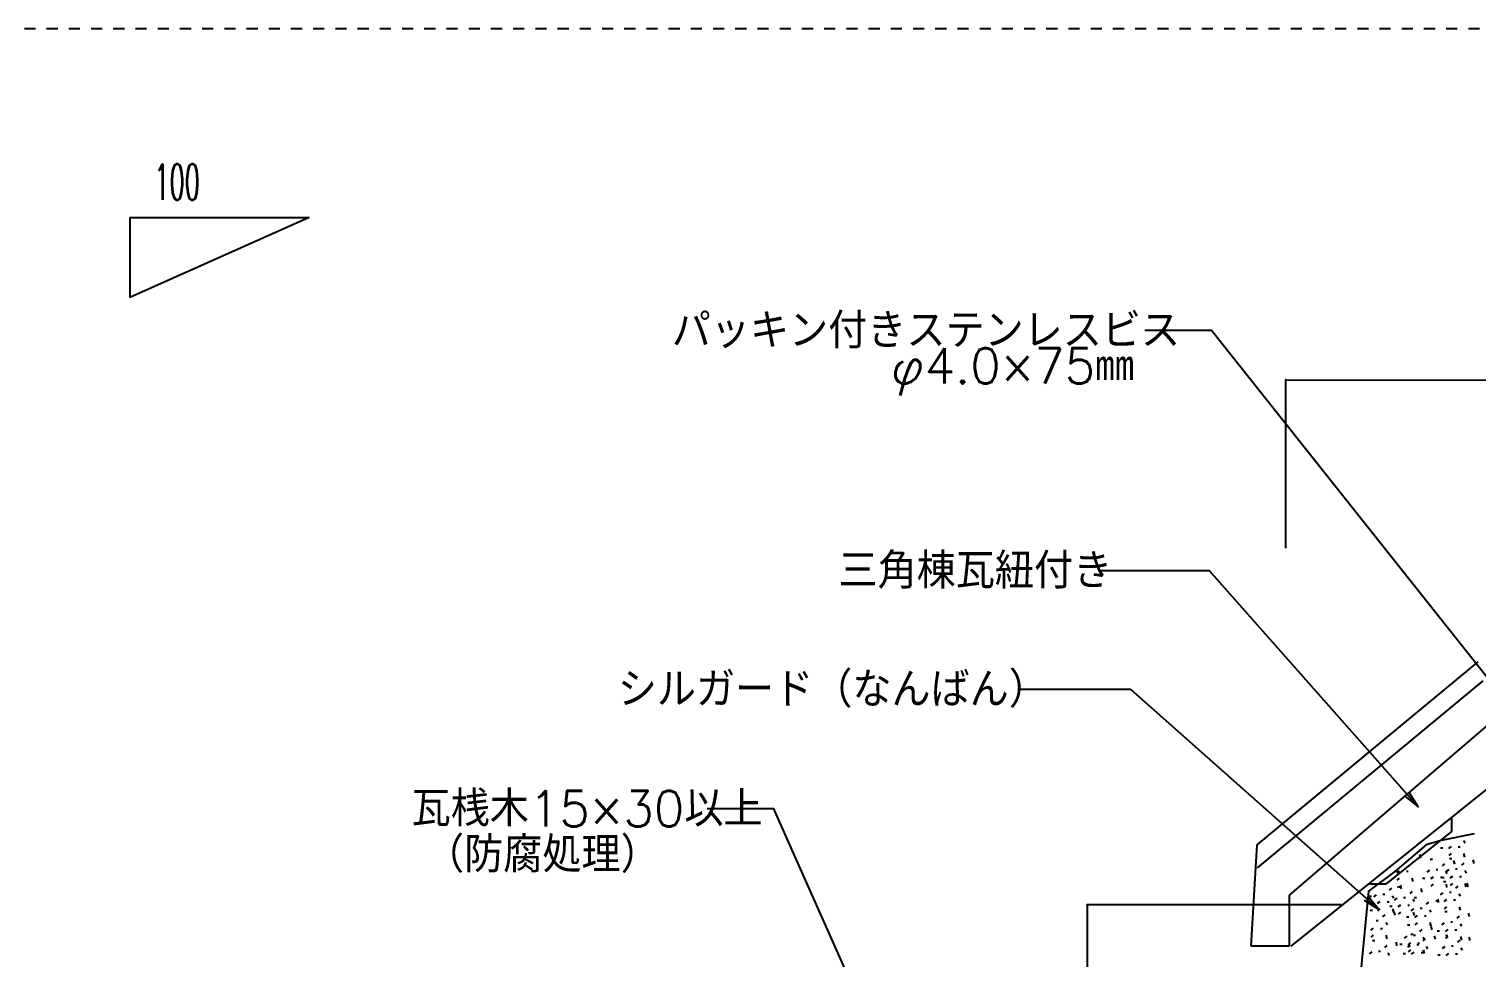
# Model space of a CAD drawing. Extents: x -1727 to 4652, y -2308 to 2357.
# Drawn here: x 3049 to 3700, y 632 to 1050 of the extents above; entities that cross this region are included whole.
import ezdxf

# ---------------------------------------------------------------- set-up
doc = ezdxf.new("R2010")
doc.units = 0
doc.header["$LTSCALE"] = 5
doc.linetypes.add('DOT', pattern=[2, 1, -1])
for name, color, linetype in [('0-1', 7, 'CONTINUOUS'), ('0-2', 7, 'CONTINUOUS'), ('0-3', 7, 'CONTINUOUS'), ('0-A', 7, 'CONTINUOUS')]:
    doc.layers.add(name, color=color, linetype=linetype)
doc.styles.get("Standard").update_dxf_attribs({"font": 'txt.shx', "bigfont": 'extfont.shx'})

msp = doc.modelspace()

# ---------------------------------------------------------------- linework, layer by layer
at = {"layer": '0-1', "color": 7, "linetype": 'CONTINUOUS'}
for p, q in [((3694.7892, 684.6186), (3695.3894, 683.4931)), ((3675.6491, 676.7556), (3675.1991, 678.3313)), ((3684.4464, 681.4561), (3685.4969, 681.456)), ((3689.2043, 681.9705), (3688.0037, 681.1452)), ((3688.3235, 677.9025), (3689.3741, 678.8028)), ((3693.3016, 681.7576), (3692.4763, 681.7577)), ((3695.4851, 677.251), (3695.0351, 678.8267)), ((3679.4667, 671.2445), (3678.2662, 670.4193)), ((3679.7687, 676.358), (3680.8191, 676.3579)), ((3683.328, 671.4951), (3682.5027, 671.4952)), ((3685.3961, 673.3308), (3686.4466, 674.231)), ((3688.1434, 671.5437), (3686.9428, 670.7185)), ((3688.4454, 676.6572), (3689.4958, 676.6571)), ((3690.9081, 674.0628), (3690.4581, 675.6385)), ((3692.0047, 671.7943), (3691.1794, 671.7944)), ((3694.0728, 673.63), (3695.1233, 674.5302)), ((3695.3876, 671.1548), (3695.9878, 670.0293)), ((3699.5848, 674.362), (3699.1347, 675.9377)), ((3665.867, 670.9002), (3664.6664, 670.075)), ((3664.9863, 666.8322), (3666.0368, 667.7325)), ((3666.9725, 662.9926), (3666.5224, 664.5683)), ((3669.9643, 670.6874), (3669.139, 670.6875)), ((3672.1479, 666.1807), (3671.6978, 667.7564)), ((3676.3681, 667.6931), (3677.4186, 667.693)), ((3681.126, 668.2075), (3679.9254, 667.3822)), ((3680.2452, 664.1395), (3681.2958, 665.0397)), ((3685.2233, 667.9946), (3684.398, 667.9947)), ((3685.0448, 667.9923), (3686.0953, 667.9922)), ((3685.7526, 666.1854), (3686.8031, 666.1853)), ((3686.7109, 670.8556), (3687.3111, 669.7301)), ((3687.4069, 663.488), (3686.9568, 665.0637)), ((3689.8027, 668.5067), (3688.6021, 667.6814)), ((3688.9219, 664.4387), (3689.9724, 665.3389)), ((3693.9, 668.2938), (3693.0747, 668.2939)), ((3696.0835, 663.7872), (3695.6335, 665.3629)), ((3696.892, 663.8901), (3696.442, 665.4658)), ((3653.3368, 659.4246), (3651.6861, 659.4247)), ((3655.5311, 660.1743), (3654.3305, 659.349)), ((3659.3924, 660.4249), (3658.567, 660.425)), ((3661.4604, 662.2605), (3662.5109, 663.1608)), ((3662.7753, 659.7854), (3663.3754, 658.6599)), ((3664.8061, 658.6783), (3663.6056, 657.8531)), ((3665.1081, 663.7918), (3666.1586, 663.7917)), ((3668.6675, 658.9289), (3667.8421, 658.929)), ((3670.7355, 660.7645), (3671.786, 661.6648)), ((3672.0504, 658.2894), (3672.6505, 657.1639)), ((3672.588, 659.0047), (3673.6384, 659.0046)), ((3676.2475, 661.4966), (3675.7975, 663.0723)), ((3683.7274, 656.7094), (3683.2774, 658.2851)), ((3685.4506, 661.0719), (3684.2501, 660.2466)), ((3687.1099, 658.0348), (3685.9093, 657.2096)), ((3689.312, 661.3225), (3688.4866, 661.3225)), ((3691.38, 663.1581), (3692.4305, 664.0584)), ((3692.6949, 660.683), (3693.295, 659.5575)), ((3652.4325, 656.6229), (3653.4829, 656.6228)), ((3652.8411, 653.32), (3653.8915, 653.3199)), ((3657.1903, 657.1372), (3655.9898, 656.312)), ((3656.3096, 653.0692), (3657.3601, 653.9695)), ((3661.2877, 656.9244), (3660.4623, 656.9245)), ((3661.7076, 655.1269), (3662.758, 655.1268)), ((3663.4712, 652.4177), (3663.0212, 653.9934)), ((3663.9805, 651.0247), (3663.5304, 652.6004)), ((3666.4654, 655.6413), (3665.2648, 654.816)), ((3665.5847, 651.5732), (3666.6352, 652.4735)), ((3670.5627, 655.4284), (3669.7374, 655.4285)), ((3672.286, 653.8912), (3671.0855, 653.0659)), ((3672.7463, 650.9218), (3672.2962, 652.4975)), ((3676.1473, 654.1418), (3675.322, 654.1418)), ((3678.2154, 655.9774), (3679.2659, 656.8777)), ((3679.5302, 653.5023), (3680.1304, 652.3768)), ((3682.3521, 657.5204), (3683.4025, 657.5203)), ((3686.2292, 653.9668), (3687.2797, 654.8671)), ((3686.351, 652.7216), (3687.4015, 652.7215)), ((3691.2072, 657.822), (3690.3819, 657.822)), ((3693.3908, 653.3153), (3692.9407, 654.891)), ((3697.4904, 650.4263), (3697.0404, 652.002)), ((3654.1984, 645.1694), (3652.9978, 644.3442)), ((3656.4004, 648.4571), (3655.5751, 648.4571)), ((3658.2957, 644.9566), (3657.4704, 644.9566)), ((3658.4685, 650.2927), (3659.519, 651.193)), ((3659.7833, 647.8176), (3660.3835, 646.692)), ((3669.1874, 650.3397), (3670.2379, 650.3396)), ((3669.596, 646.7377), (3670.6465, 646.7376)), ((3673.9453, 650.8541), (3672.7447, 650.0289)), ((3673.0645, 646.7861), (3674.1151, 647.6864)), ((3678.0426, 650.6413), (3677.2173, 650.6413)), ((3680.2262, 646.1346), (3679.7761, 647.7103)), ((3680.7355, 644.4424), (3680.2854, 646.0181)), ((3686.049, 647.6081), (3684.8485, 646.7828)), ((3689.9104, 647.8587), (3689.085, 647.8587)), ((3691.9784, 649.6943), (3693.0289, 650.5946)), ((3693.2933, 647.2192), (3693.8934, 646.0936)), ((3653.3176, 641.1014), (3654.3681, 642.0017)), ((3653.8403, 639.6184), (3654.8907, 639.6183)), ((3660.4792, 640.4499), (3660.0292, 642.0256)), ((3664.9797, 637.3231), (3664.5296, 638.8988)), ((3669.2941, 641.6241), (3668.0935, 640.7989)), ((3670.9533, 638.5871), (3669.7528, 637.7619)), ((3671.092, 642.5489), (3672.1425, 642.5488)), ((3673.1554, 641.8747), (3672.33, 641.8748)), ((3675.0507, 638.3742), (3674.2253, 638.3743)), ((3675.2234, 643.7104), (3676.2739, 644.6107)), ((3676.5383, 641.2353), (3677.1384, 640.1097)), ((3676.7194, 639.5216), (3677.7699, 640.4219)), ((3682.2314, 640.2537), (3681.7814, 641.8294)), ((3682.9505, 644.0566), (3684.0009, 644.0565)), ((3687.7083, 644.571), (3686.5077, 643.7458)), ((3686.6502, 641.9505), (3687.7006, 641.9504)), ((3686.8276, 640.503), (3687.8781, 641.4033)), ((3691.8056, 644.3582), (3690.9803, 644.3582)), ((3692.2776, 638.9232), (3693.3281, 639.8235)), ((3693.9892, 639.8515), (3693.5391, 641.4272)), ((3697.7896, 639.6553), (3697.3396, 641.231)), ((3653.5383, 634.5048), (3652.3377, 633.6796)), ((3657.3996, 634.7554), (3656.5742, 634.7555)), ((3659.4676, 636.5911), (3660.5181, 637.4914)), ((3660.7825, 634.1159), (3661.3826, 632.9904)), ((3666.1955, 638.0727), (3667.2459, 638.0726)), ((3667.6915, 633.884), (3668.7419, 633.8839)), ((3670.7901, 637.4354), (3669.5895, 636.6102)), ((3670.0726, 634.5191), (3671.1231, 635.4194)), ((3672.4493, 634.3984), (3671.2487, 633.5731)), ((3674.6514, 637.686), (3673.826, 637.6861)), ((3676.5466, 634.1855), (3675.7213, 634.1856)), ((3677.2342, 633.8676), (3676.7842, 635.4433)), ((3678.0343, 637.0465), (3678.6344, 635.921)), ((3683.2496, 633.2856), (3684.3001, 633.2855)), ((3686.3482, 636.837), (3685.1477, 636.0118)), ((3688.0075, 633.8), (3686.8069, 632.9747)), ((3690.2095, 637.0876), (3689.3842, 637.0877)), ((3692.1048, 633.5871), (3691.2795, 633.5872)), ((3693.5925, 636.4481), (3694.1926, 635.3226))]:
    msp.add_line(p, q, dxfattribs=at)
msp.add_lwpolyline([(3699.6165, 687.6841), (3684.8045, 684.7285), (3678.0611, 682.7765), (3663.8644, 670.7092), (3652.0485, 661.8507), (3645.7635, 596.7087), (3647.7156, 597.2411), (3688.4308, 609.3581), (3690.941, 601.4206), (3692.7902, 593.1595), (3692.574, 584.0522), (3704.5525, 575.2679), (3715.0661, 574.4468)], dxfattribs=at)
at = {"layer": '0-2', "color": 2, "linetype": 'CONTINUOUS'}
for p, q in [((3602.0015, 682.6722), (3701.4045, 765.1262)), ((3602.1035, 672.4372), (3703.6085, 756.6342)), ((3705.5665, 736.5342), (3616.3445, 660.1272)), ((3711.5845, 712.8842), (3617.1415, 637.1272)), ((3689.4485, 695.1272), (3689.4485, 688.7182)), ((3689.4485, 688.7182), (3660.0395, 665.1272)), ((3599.1655, 637.1272), (3602.0015, 682.6722)), ((3652.0485, 665.1272), (3660.0395, 665.1272)), ((3616.3445, 660.1272), (3616.3445, 637.1272)), ((3616.3445, 637.1272), (3599.1655, 637.1272))]:
    msp.add_line(p, q, dxfattribs=at)
at = {"layer": '0-3', "color": 7, "linetype": 'CONTINUOUS'}
for p, q in [((3094.4196, 965.0962), (3175.2497, 965.1035)), ((3094.4196, 965.0962), (3094.4236, 929.1064)), ((3175.2497, 965.1035), (3094.4236, 929.1064)), ((3614.8148, 816.2651), (3614.8217, 891.9763)), ((3614.8217, 891.9763), (3829.8217, 891.9568)), ((3525.4786, 655.6692), (3525.4714, 575.6841)), ((3639.7627, 655.6588), (3525.4786, 655.6692))]:
    msp.add_line(p, q, dxfattribs=at)
for points in [[(3722.3345, 736.9463), (3581.4237, 914.2309), (3551.4237, 914.2309)], [(3674.352, 699.8136), (3580.4805, 806.1025), (3530.4805, 806.1071)], [(3656.4876, 653.7219), (3545.1254, 752.6716), (3495.1254, 752.6761)], [(3668.4503, 704.6076), (3674.352, 699.8136), (3670.3241, 706.2625)], [(3469.885, 506.5139), (3384.331, 699.0105), (3354.331, 699.0105)], [(3650.0508, 657.7691), (3656.4876, 653.7219), (3651.7113, 659.638)]]:
    msp.add_lwpolyline(points, dxfattribs=at)
at = {"layer": '0-3', "color": 7}
for p in [(3614.8217, 891.9763), (3525.4786, 655.6692)]:
    msp.add_point(p, dxfattribs=at)
at = {"layer": '0-A', "color": 7, "linetype": 'DOT'}
msp.add_line((4652.0253, 1050), (-1726.8095, 1050), dxfattribs=at)

# ---------------------------------------------------------------- texts
at = {"layer": '0-3', "color": 7, "width": 0.5}
msp.add_text('100', height=16, rotation=359.9954, dxfattribs=at).set_placement((3105.4484, 973.1398))
at = {"layer": '0-3', "color": 7}
for s, p in [('パッキン付きステンレスビス', (3338.4237, 906.2309)), ('φ4.0×75㎜', (3437.1433, 890.368)), ('瓦桟木15×30以上', (3221.331, 691.0105)), ('（防腐処理）', (3227.3871, 670.3306))]:
    msp.add_text(s, height=16, dxfattribs=at).set_placement(p)
for s, p in [('三角棟瓦紐付き', (3413.4798, 798.1176)), ('シルガード（なんばん）', (3314.1247, 744.6925))]:
    msp.add_text(s, height=16, rotation=359.9948, dxfattribs=at).set_placement(p)

doc.saveas('drawing.dxf')
